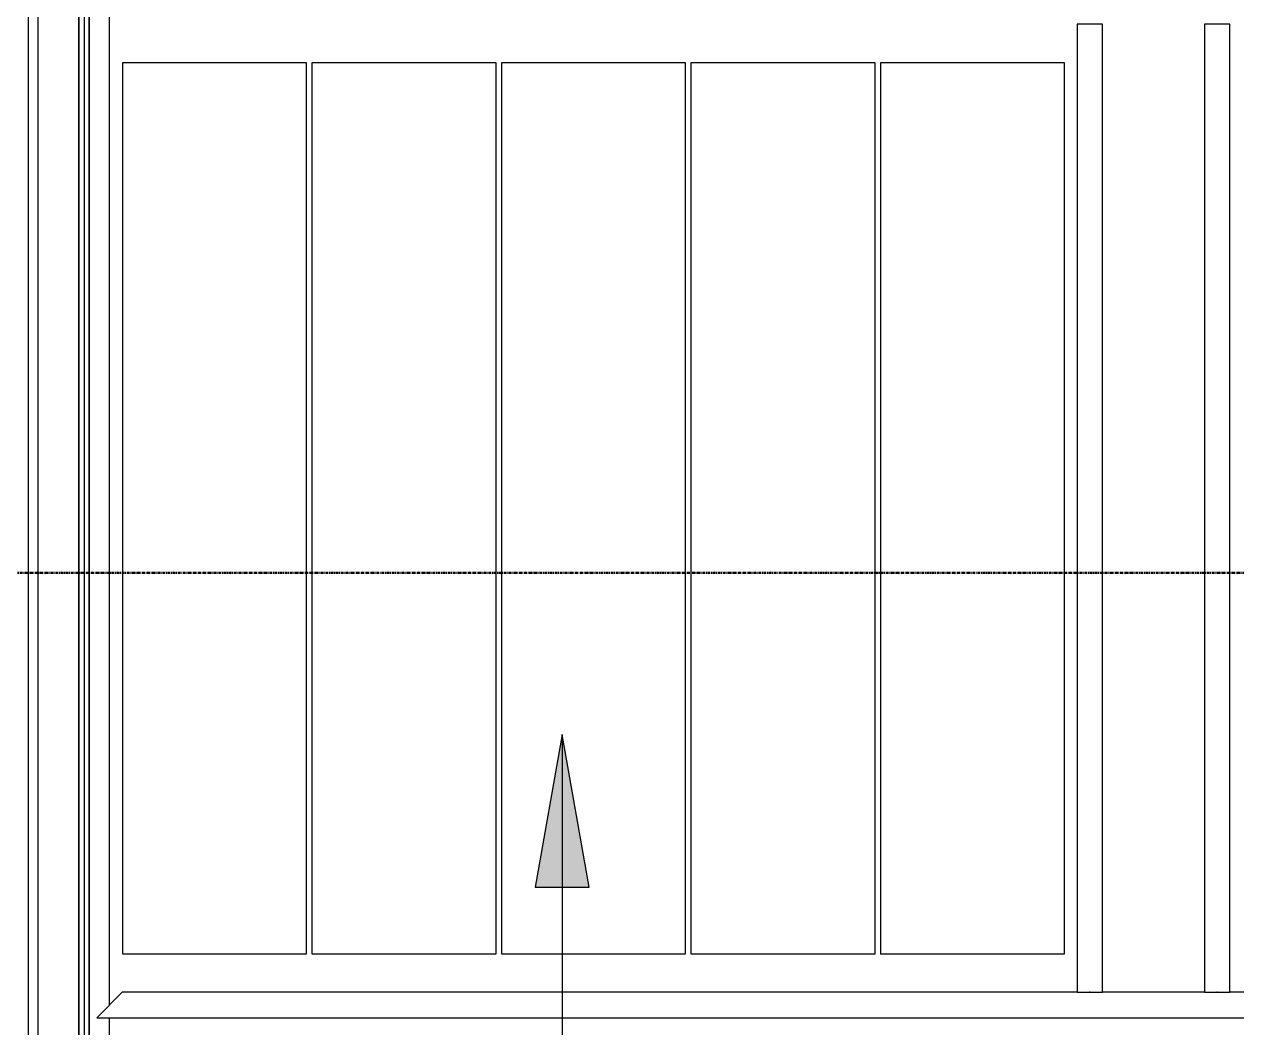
# Model space of a CAD drawing. Header units: millimetres. Extents: x -853432 to -773672, y -18171 to 22484.
# Drawn here: x -784700 to -782320, y -2491 to -521 of the extents above; entities that cross this region are included whole.
import ezdxf
from ezdxf.xclip import XClip

# ---------------------------------------------------------------- set-up
doc = ezdxf.new("R2010")
doc.units = ezdxf.units.MM
doc.header["$XCLIPFRAME"] = 0
doc.linetypes.add('DPA_Grid _ Level 100', pattern=[10, 5.5, -1.6, 1.3, -1.6])
for name, color, linetype in [('000 - WIPEOUT', 250, 'Continuous'), ('A04_TUBE SERIES', 2, 'Continuous'), ('A11_ALU.SOLID SHEET', 2, 'Continuous')]:
    doc.layers.add(name, color=color, linetype=linetype)
for name, color, linetype, lineweight in [('A-ANNO-NOTE', 3, 'Continuous', 25), ('G-ANNO-SECL', 3, 'Continuous', 9), ('I-WALL-E', 2, 'Continuous', 35)]:
    doc.layers.add(name, color=color, linetype=linetype, lineweight=lineweight)

# ---------------------------------------------------------------- blocks, each defined once
blk = doc.blocks.new('*U1052')
blk.add_lwpolyline([(0, -10), (10115, -10), (10115, 10), (0, 10)], close=True)
blk = doc.blocks.new('*U1213')
at = {"rotation": 270}
blk.add_blockref('*U1052', (-40000, 2515), dxfattribs=at)
blk = doc.blocks.new('*U676')
blk.add_attdef('EXTR.OVL-LENGTH_', (-25, -59.1), '', height=5)
blk.add_wipeout([(-25, 25), (25, -25), (25, 4675), (-25, 4625)]).dxf.layer = '000 - WIPEOUT'
at = {"layer": 'A04_TUBE SERIES', "color": 0}
blk.add_lwpolyline([(-25, 25), (25, -25), (25, 4675), (-25, 4625)], close=True, dxfattribs=at)
blk = doc.blocks.new('*U645')
blk.add_attdef('EXTR.OVL-LENGTH_', (-25, -59.1), '', height=5)
blk.add_wipeout([(-25, 0), (25, 0), (25, 1900), (-25, 1900)]).dxf.layer = '000 - WIPEOUT'
blk.add_point((0, 0))
at = {"layer": 'A04_TUBE SERIES', "color": 0}
blk.add_lwpolyline([(-25, 0), (25, 0), (25, 1900), (-25, 1900)], close=True, dxfattribs=at)
blk = doc.blocks.new('*U677')
blk.add_attdef('EXTR.OVL-LENGTH_', (-25, -59.1), '', height=5)
blk.add_wipeout([(-25, 25), (25, -25), (25, 6348.5), (-25, 6298.5)]).dxf.layer = '000 - WIPEOUT'
blk.add_point((0, 0))
at = {"layer": 'A04_TUBE SERIES', "color": 0}
blk.add_lwpolyline([(-25, 25), (25, -25), (25, 6348.5), (-25, 6298.5)], close=True, dxfattribs=at)
blk = doc.blocks.new('*U774')
at = {"color": 6}
blk.add_point((-37.5, 0), dxfattribs=at)
at = {"color": 3}
for points in [[(-875, 924), (875, 924), (875, 564), (-875, 564)], [(-875, 552), (875, 552), (875, 192), (-875, 192)], [(-875, -192), (875, -192), (875, -552), (-875, -552)], [(-875, -564), (875, -564), (875, -924), (-875, -924)]]:
    blk.add_wipeout(points, dxfattribs=at).dxf.layer = '000 - WIPEOUT'
at = {"layer": 'A11_ALU.SOLID SHEET', "color": 0, "linetype": 'ByBlock'}
for points in [[(875, 564), (-875, 564), (-875, 924), (875, 924)], [(875, 192), (-875, 192), (-875, 552), (875, 552)], [(875, -552), (-875, -552), (-875, -192), (875, -192)], [(875, -924), (-875, -924), (-875, -564), (875, -564)]]:
    blk.add_lwpolyline(points, close=True, dxfattribs=at)
at = {"color": 3}
blk.add_wipeout([(-875, 180), (875, 180), (875, -180), (-875, -180)], dxfattribs=at).dxf.layer = '000 - WIPEOUT'
at = {"layer": 'A11_ALU.SOLID SHEET', "color": 0, "linetype": 'ByBlock'}
blk.add_lwpolyline([(875, -180), (-875, -180), (-875, 180), (875, 180)], close=True, dxfattribs=at)
blk = doc.blocks.new('*U1212')
at = {"layer": 'A11_ALU.SOLID SHEET', "linetype": 'ByBlock'}
for name, p, rotation in [('*U676', (-39875, -1625.5), 180), ('*U774', (-38900, -5050.5), 90)]:
    blk.add_blockref(name, p, dxfattribs=dict(at, rotation=rotation))
at = {"layer": 'A11_ALU.SOLID SHEET', "linetype": 'ByBlock', "rotation": 270}
blk.add_blockref('*U677', (-39850, -6025.5), dxfattribs=at)
at = {"layer": 'A11_ALU.SOLID SHEET', "linetype": 'ByBlock'}
for p in [(-37925.5, -6000.5), (-37675.5, -6000.5)]:
    blk.add_blockref('*U645', p, dxfattribs=at)

msp = doc.modelspace()

# ---------------------------------------------------------------- block references
at = {"layer": 'A11_ALU.SOLID SHEET'}
ref = msp.add_blockref('*U1213', (-744682.4, 3579), dxfattribs=at)
XClip(ref).set_block_clipping_path([(-104690.1238047112, -9620.0029952966), (-34092.6543255156, 14392.9971737705)])

# ---------------------------------------------------------------- next in the draw order: block references
ref = msp.add_blockref('*U1212', (-744682.4, 3579))
XClip(ref).set_block_clipping_path([(-104690.1238047112, -9620.0029952966), (-34092.6543255156, 14392.9971737705)])

# ---------------------------------------------------------------- next in the draw order: hatches: boundary and pattern name
at = {"layer": 'A-ANNO-NOTE'}
msp.add_hatch(color=256, dxfattribs=at).paths.add_polyline_path([(-783644, -1915.5), (-783696.9, -2215.5), (-783591.1, -2215.5)])

# ---------------------------------------------------------------- next in the draw order: linework, layer by layer
for p, q in [((-783644, -1915.5), (-783696.9, -2215.5)), ((-783591.1, -2215.5), (-783644, -1915.5)), ((-783644, -1915.5), (-783644, -10818.3)), ((-783696.9, -2215.5), (-783591.1, -2215.5))]:
    msp.add_line(p, q, dxfattribs=at)
at = {"layer": 'G-ANNO-SECL', "linetype": 'DPA_Grid _ Level 100', "lineweight": 50}
msp.add_line((-851398.6, -1598.3), (-776606.5, -1598.3), dxfattribs=at)
at = {"layer": 'I-WALL-E'}
for p, q in [((-784592.4, 6344), (-784592.4, -3771)), ((-784572.4, -3771), (-784572.4, 6344))]:
    msp.add_line(p, q, dxfattribs=at)

doc.saveas('drawing.dxf')
